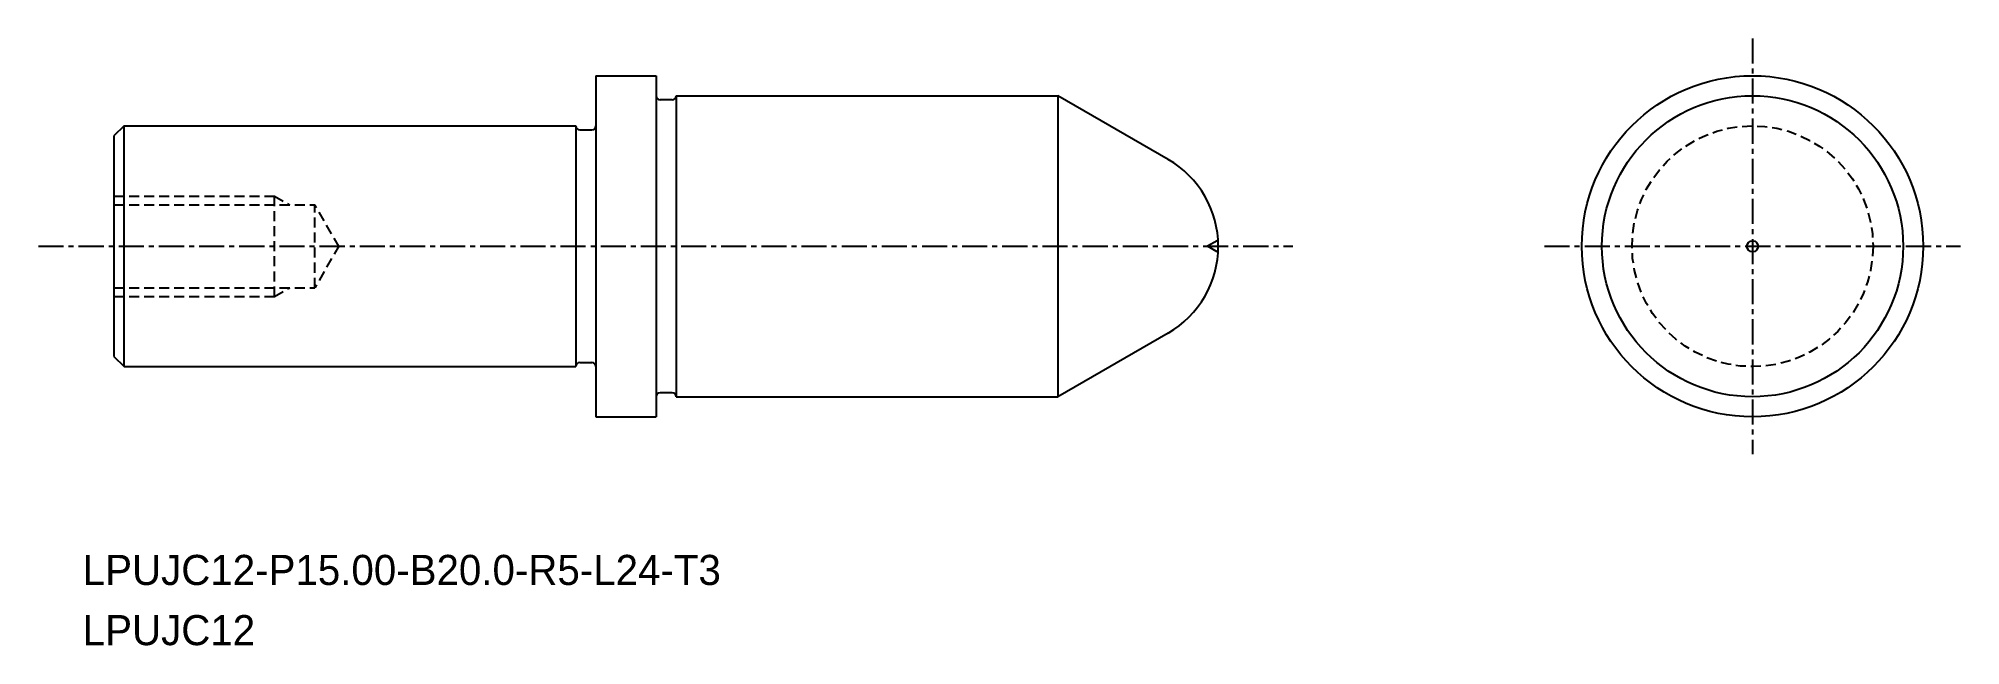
# Model space of a CAD drawing. Extents: x -1603.9 to -1508.2, y -798.6 to -768.3.
import ezdxf

# ---------------------------------------------------------------- set-up
doc = ezdxf.new("R2010")
doc.units = 0
doc.linetypes.add('CENTER', pattern=[2, 1.25, -0.25, 0.25, -0.25])
doc.linetypes.add('DASHED', pattern=[0.75, 0.5, -0.25])
doc.layers.get('0').update_dxf_attribs({"linetype": 'CONTINUOUS'})
doc.layers.add('CENTER', color=1, linetype='CENTER')

msp = doc.modelspace()

# ---------------------------------------------------------------- linework, layer by layer
at = {"color": 7, "linetype": 'CONTINUOUS'}
for p, q in [((-1576.176, -770.198), (-1576.176, -787.198)), ((-1576.176, -770.198), (-1573.176, -770.198)), ((-1572.376, -771.398), (-1572.976, -771.398)), ((-1572.176, -771.198), (-1553.176, -771.198)), ((-1572.176, -771.198), (-1572.176, -786.198)), ((-1599.676, -772.698), (-1600.176, -773.198)), ((-1600.176, -773.198), (-1600.176, -784.198)), ((-1599.676, -772.698), (-1577.176, -772.698)), ((-1599.676, -784.698), (-1599.676, -772.698)), ((-1577.176, -772.698), (-1577.176, -784.698)), ((-1576.976, -772.898), (-1576.376, -772.898)), ((-1600.176, -784.198), (-1599.676, -784.698)), ((-1599.676, -784.698), (-1577.176, -784.698)), ((-1576.976, -784.498), (-1576.376, -784.498)), ((-1572.376, -785.998), (-1572.976, -785.998)), ((-1572.176, -786.198), (-1553.176, -786.198)), ((-1576.176, -787.198), (-1573.176, -787.198))]:
    msp.add_line(p, q, dxfattribs=at)
at = {"linetype": 'CONTINUOUS'}
for p, q in [((-1573.176, -770.198), (-1573.176, -787.198)), ((-1547.685, -774.367), (-1553.176, -771.198)), ((-1553.176, -771.198), (-1553.176, -786.198)), ((-1547.685, -783.028), (-1553.176, -786.198))]:
    msp.add_line(p, q, dxfattribs=at)
at = {"color": 3, "linetype": 'DASHED'}
for p, q in [((-1600.176, -776.198), (-1592.176, -776.198)), ((-1592.176, -781.198), (-1592.176, -776.198)), ((-1592.176, -776.198), (-1591.426, -776.631)), ((-1600.176, -776.631), (-1590.176, -776.631)), ((-1590.176, -780.765), (-1590.176, -776.631)), ((-1588.963, -778.731), (-1590.176, -776.631)), ((-1588.963, -778.665), (-1590.176, -780.765)), ((-1600.176, -780.765), (-1590.176, -780.765)), ((-1592.176, -781.198), (-1591.426, -780.765)), ((-1600.176, -781.198), (-1592.176, -781.198))]:
    msp.add_line(p, q, dxfattribs=at)
at = {"color": 3}
for p in [(-1545.237, -778.421), (-1545.237, -778.974)]:
    msp.add_line(p, (-1545.725, -778.698), dxfattribs=at)
at = {"linetype": 'CONTINUOUS'}
for radius in [8.5, 7.5]:
    msp.add_circle((-1518.578, -778.698), radius, dxfattribs=at)
at = {"color": 3, "linetype": 'DASHED'}
msp.add_circle((-1518.578, -778.698), 6, dxfattribs=at)
msp.add_circle((-1518.578, -778.698), 0.276)
at = {"color": 7, "linetype": 'CONTINUOUS'}
for centre, start, end in [((-1572.976, -771.198), 180, 270), ((-1572.376, -771.198), 270, 0), ((-1576.976, -772.698), 180, 270), ((-1576.376, -772.698), 270, 0), ((-1576.976, -784.698), 90, 180), ((-1576.376, -784.698), 0, 90), ((-1572.976, -786.198), 90, 180), ((-1572.376, -786.198), 0, 90)]:
    msp.add_arc(centre, 0.2, start, end, dxfattribs=at)
at = {"linetype": 'CONTINUOUS'}
msp.add_arc((-1550.185, -778.698), 5, 300, 60, dxfattribs=at)
at = {"color": 7, "linetype": 'CONTINUOUS'}
msp.add_point((-1600.176, -778.698), dxfattribs=at)
at = {"layer": 'CENTER', "color": 1, "linetype": 'CENTER'}
for p, q in [((-1518.578, -768.338), (-1518.578, -789.057)), ((-1603.937, -778.698), (-1541.468, -778.698)), ((-1528.937, -778.698), (-1508.218, -778.698))]:
    msp.add_line(p, q, dxfattribs=at)

# ---------------------------------------------------------------- texts
for s, p in [('LPUJC12-P15.00-B20.0-R5-L24-T3', (-1601.73, -795.58)), ('LPUJC12', (-1601.73, -798.58))]:
    msp.add_text(s, height=1.5).set_placement(p)

doc.saveas('drawing.dxf')
